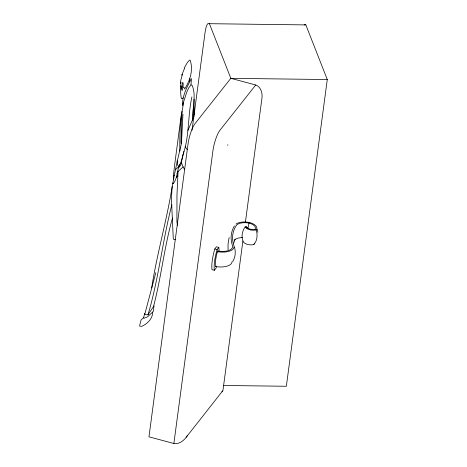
<?xml version="1.0" encoding="UTF-8"?>
<svg xmlns="http://www.w3.org/2000/svg" width="467" height="467" viewBox="0 0 467 467"><rect width="100%" height="100%" fill="white"/><g stroke="black" fill="none" stroke-linecap="round" stroke-linejoin="round"><path stroke-width="0.7" d="M193.233 118.297C192.135 107.422 196.519 95.875 192.194 85.473L190.985 84.825L191.476 78.584C186.905 86.827 182.352 95.753 182.457 105.39L186.672 92.384L188.598 88.035L190.985 84.825M180.729 86.15L181.097 85.858L181.237 89.466L181.698 88.8L182.34 83.348L182.848 82.215L183.227 84.258L182.924 86.862L184.232 87.708L184.693 88.934C190.022 80.663 193.589 69.764 190.098 60.115L189.544 60.15L187.279 62.654L184.202 68.118L184.547 68.287L181.809 75.146L182.323 74.463L180.787 80.324L180.484 83.342L180.91 82.005C180.653 87.452 180.326 93.026 181.324 98.444L182.072 98.747L183.011 97.889M182.019 111.321L180.951 143.03L181.435 143.702C177.857 157.899 174.804 172.154 172.183 186.561C166.766 220.587 156.93 253.803 151.682 287.9M181.435 143.702L182.947 114.234M172.872 183.093L172.983 183.759L173.315 183.624C177.612 178.085 176.754 170.84 179.725 164.647M183.379 102.547L183.554 103.621C180.046 119.126 179.573 135.272 179.9 151.086M172.183 186.561L171.424 198.335L173.292 238.993L174.319 239.688L175.604 239.425M183.076 166.877L178.061 171.494L176.97 194.984L176.911 221.761L177.472 225.333M192.439 120.212L193.426 106.581M173.566 179.626L173.292 176.544L174.495 166.048L181.167 115.606M153.76 306.206L153.906 304.957C161.384 276.254 164.343 246.518 172.521 218.001M189.579 81.725L189.946 78.573M192.03 130.153L205.036 32.684A17.98 3.981 -89.3 0 1 209.414 23.694L305.856 24.909L327.279 79.548L286.353 386.267L223.267 385.473M242.887 241.071L222.94 390.535L186.24 437.205C183.455 441.046 178.838 444.368 173.87 443.492L212.923 150.8A16.001 3.783 -75 0 1 219.98 130.211L255.741 84.994C260.954 86.844 262.635 93.114 261.958 98.111L245.391 222.298M182.924 86.862L182.515 89.699L181.92 90.814M191.902 96.908C187.594 116.05 189.608 136.142 182.965 154.81C181.768 160.023 180.425 166.199 175.726 169.381M152.703 312.114C152.703 318.657 147.333 323.935 141.676 326.357L139.744 326.141L139.721 325.149L141.145 319.831L143.626 317.718L144.647 313.631L144.7 314.589L147.969 314.828L154.022 305.809L153.24 311.501L147.584 316.819L143.97 318.319L143.626 317.718M183.858 151.413L180.723 165.195L178.826 167.525M144.7 314.589L155.797 272.67M171.85 204.762C162.376 241.135 158.774 278.764 147.969 314.828M229.139 237.516L228.065 243.762L228.048 249.874M233.728 243.132L235.035 239.162M227.633 145.319L227.843 144.735M193.986 116.487L187.892 130.468M176.538 177.67L177.804 175.078M245.163 226.828L245.467 227.365A6.748 3.17 8.6 0 0 255.145 230.103L256.243 229.852L254.404 229.396A5.283 2.481 8.6 0 1 246.821 227.254L246.558 226.781L245.157 226.845A18.155 15.061 -29.1 0 0 243.214 241.608L243.511 242.145A6.445 3.03 8.6 0 0 252.764 244.761L253.826 244.515L255.449 242.227A17.191 13.018 59.8 0 0 256.932 233.214L256.249 229.869L256.669 229.139A10.665 5.079 7.8 0 0 250.651 222.823L249.302 222.438L248.993 223.068A18.009 2.317 -77.8 0 0 247.971 228.205M176.993 173.461L178.061 171.494M232.782 261.467C235.415 257.194 235.911 251.789 234.446 247.02M254.988 229.262L255.256 228.818A9.206 4.384 7.8 0 0 250.061 223.372L247.685 222.864A11.879 5.586 8.6 0 0 236.179 225.643A99.926 46.601 7.6 0 0 233.891 245.566L234.072 246.734A14.454 6.742 7.6 0 1 217.4 251.631L217.336 251.719A18.102 4.279 -75 0 0 215.351 266.575L215.415 266.499A14.454 6.742 7.6 0 0 232.087 261.602M253.838 244.504L254.246 243.821A10.251 4.88 7.8 0 0 254.422 243.184M186.24 437.205L187.285 435.623M234.195 240.517L234.65 239.939A11.611 5.458 8.6 0 1 242.717 237.61M216.606 266.126A21.447 5.073 -75 0 1 216.052 268.134L214.341 270.3L212.012 269.675A21.447 5.073 -75 0 1 214.779 248.946L216.49 246.78L218.819 247.405A21.447 5.073 -75 0 1 219.011 251.275M214.341 270.3A21.447 5.073 -75 0 1 217.108 249.565L218.819 247.405M217.4 251.631L217.809 251.118M222.759 391.025L221.901 391.795M327.279 79.548L230.838 78.333L195.078 123.551A16.001 3.783 -75 0 0 188.014 144.145L148.961 436.832L173.87 443.492M249.302 222.438L247.697 222.199A13.333 6.269 8.6 0 0 235.981 224.061M255.741 84.994L230.838 78.333L209.414 23.694M214.779 248.946L217.108 249.565M173.496 175.224L174.226 175.44M185.113 146.661L187.261 149.709M178.587 166.468L177.536 164.752L177.127 160.899M246.558 226.781L246.57 226.793A18.155 15.061 -29.1 0 1 247.096 228.159M184.593 169.684C183.461 166.97 181.324 164.559 181.593 161.36M257.37 229.256L257.883 232.274M194.027 99.162L194.225 115.162M304.186 25.02A17.98 3.981 -89.3 0 1 305.856 24.909M217.634 250.977A12.988 6.059 7.6 0 0 232.619 246.576L232.443 245.49A101.298 47.243 7.6 0 1 234.463 225.841M217.809 251.129A18.102 4.279 -75 0 1 217.867 252.221"/></g></svg>
